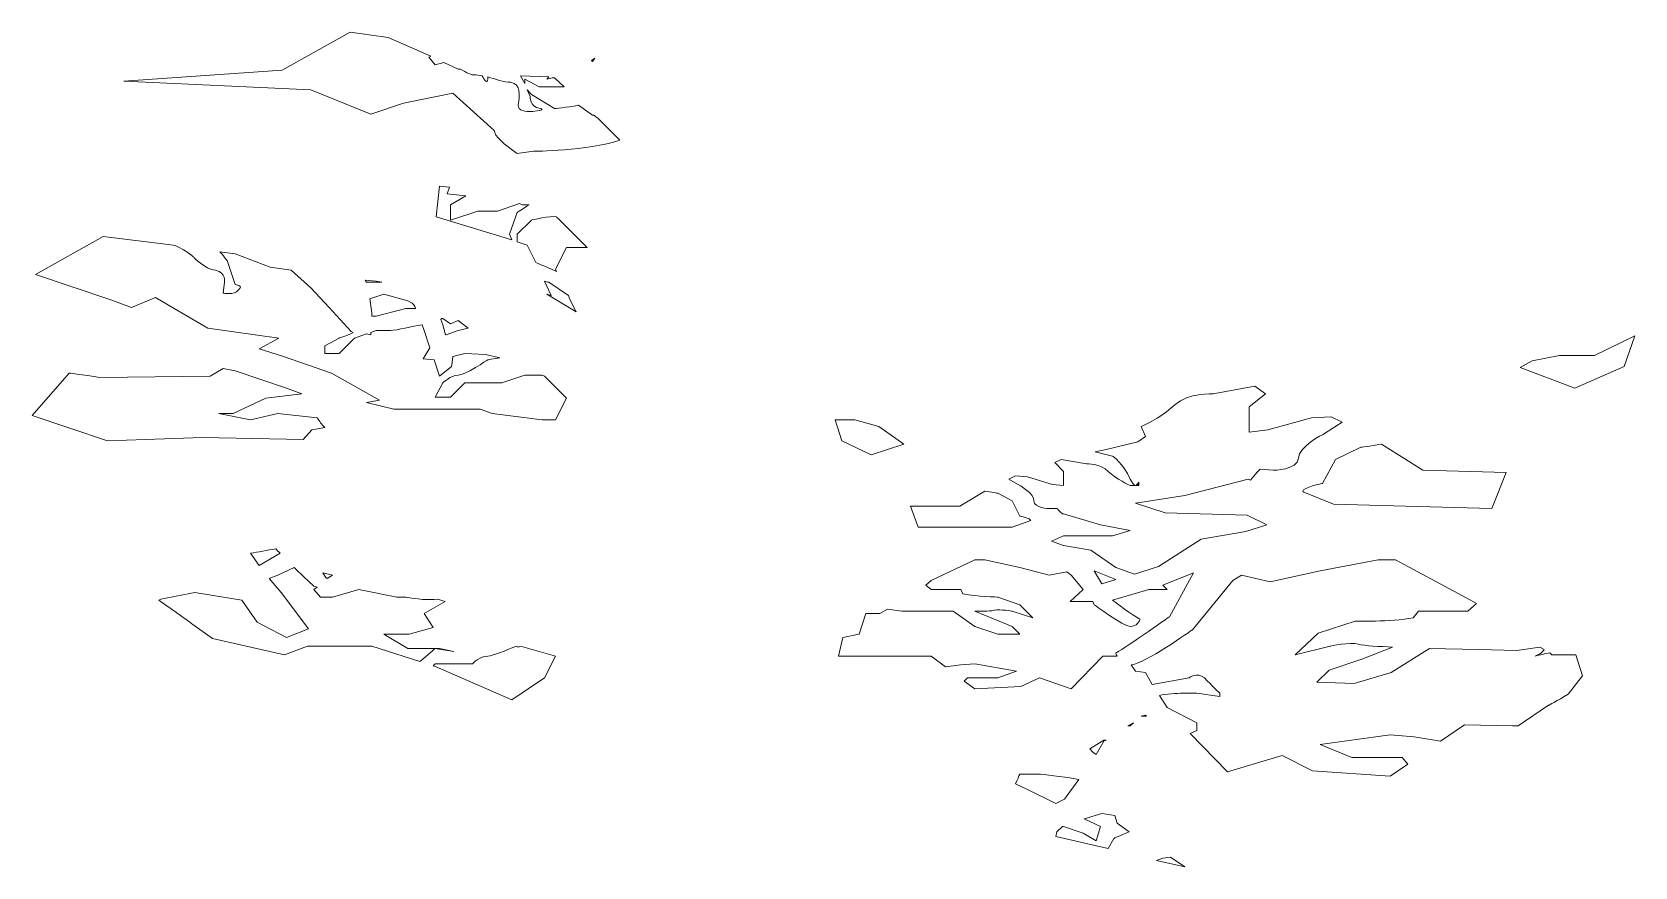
# Model space of a CAD drawing. Extents: x -2 to 9008, y -1000 to 0.
# Drawn here: x 2769.72 to 2784.39, y -694.37 to -686.73 of the extents above; entities that cross this region are included whole.
import ezdxf

# ---------------------------------------------------------------- set-up
doc = ezdxf.new("R2010")
doc.units = 0
doc.header["$MEASUREMENT"] = 0
doc.layers.add('Layer 1', color=7, linetype='Continuous')

# ---------------------------------------------------------------- blocks, each defined once
blk = doc.blocks.new('block 6')
at = {"layer": 'Layer 1', "lineweight": 0}
for points in [[(2774.84, -686.99), (2774.87, -686.97), (2774.85, -687), (2774.84, -686.99)], [(2774.48, -687.15), (2774.5, -687.15), (2774.59, -687.23), (2774.36, -687.23), (2774.23, -687.16), (2774.23, -687.2), (2774.19, -687.13), (2774.45, -687.14), (2774.43, -687.16), (2774.48, -687.15)], [(2772.78, -689.02), (2772.77, -689), (2772.87, -689.01), (2772.92, -689.02), (2772.78, -689.02)], [(2783.34, -689.8), (2783.45, -689.74), (2783.7, -689.69), (2784.02, -689.69), (2784.39, -689.51), (2784.29, -689.79), (2783.84, -689.99), (2783.34, -689.8)], [(2777.4, -690.6), (2777.13, -690.47), (2777.07, -690.28), (2777.25, -690.28), (2777.47, -690.34), (2777.7, -690.5), (2777.4, -690.6)], [(2772.38, -691.68), (2772.47, -691.7), (2772.42, -691.73), (2772.41, -691.72), (2772.38, -691.68)], [(2779.64, -691.74), (2779.51, -691.78), (2779.44, -691.66), (2779.64, -691.74)], [(2779.92, -692.99), (2779.87, -692.99), (2779.91, -692.98), (2779.92, -692.99)], [(2779.4, -693.29), (2779.53, -693.21), (2779.55, -693.21), (2779.53, -693.22), (2779.46, -693.34), (2779.43, -693.32), (2779.4, -693.29)], [(2780.27, -694.37), (2780.01, -694.31), (2780.07, -694.29), (2780.14, -694.28), (2780.27, -694.37)]]:
    blk.add_lwpolyline(points, dxfattribs=at)
for points, knots in [([(2774.31, -687.82), (2774.31, -687.82), (2774.16, -687.84), (2774.16, -687.84), (2774.04, -687.76), (2773.95, -687.68), (2773.95, -687.63), (2773.95, -687.63), (2773.57, -687.29), (2773.57, -687.29), (2773.57, -687.29), (2773.12, -687.38), (2773.12, -687.38), (2773.12, -687.38), (2772.82, -687.48), (2772.82, -687.48), (2772.82, -687.48), (2772.27, -687.26), (2772.27, -687.26), (2772.27, -687.26), (2770.56, -687.18), (2770.56, -687.18), (2770.56, -687.18), (2772.01, -687.08), (2772.01, -687.08), (2772.01, -687.08), (2772.63, -686.73), (2772.63, -686.73), (2772.63, -686.73), (2772.98, -686.78), (2772.98, -686.78), (2772.98, -686.78), (2773.37, -686.95), (2773.37, -686.95), (2773.37, -686.95), (2773.35, -686.96), (2773.35, -686.96), (2773.35, -686.96), (2773.41, -687.03), (2773.41, -687.03), (2773.41, -687.03), (2773.49, -687.01), (2773.49, -687.01), (2773.49, -687.01), (2773.62, -687.07), (2773.62, -687.07), (2773.62, -687.07), (2773.64, -687.07), (2773.64, -687.07), (2773.7, -687.1), (2773.74, -687.13), (2773.77, -687.12), (2773.78, -687.12), (2773.82, -687.13), (2773.84, -687.13), (2773.86, -687.17), (2773.89, -687.21), (2773.89, -687.16), (2773.89, -687.16), (2773.89, -687.15), (2773.89, -687.14), (2773.96, -687.16), (2774.04, -687.19), (2774.1, -687.19), (2774.2, -687.21), (2774.18, -687.3), (2774.17, -687.4), (2774.16, -687.5), (2774.46, -687.44), (2774.37, -687.43), (2774.27, -687.41), (2774.28, -687.32), (2774.28, -687.32), (2774.28, -687.32), (2774.25, -687.26), (2774.25, -687.26), (2774.25, -687.26), (2774.29, -687.3), (2774.29, -687.3), (2774.29, -687.3), (2774.5, -687.43), (2774.5, -687.43), (2774.5, -687.43), (2774.61, -687.42), (2774.72, -687.4), (2774.72, -687.4), (2774.85, -687.49), (2774.85, -687.49), (2774.85, -687.49), (2774.86, -687.49), (2774.86, -687.49), (2774.86, -687.49), (2774.9, -687.52), (2774.9, -687.52), (2774.9, -687.52), (2775.1, -687.72), (2775.1, -687.72), (2774.8, -687.82), (2774.31, -687.82), (2774.31, -687.82)], [0, 0, 0, 0, 1, 1, 1, 2, 2, 2, 3, 3, 3, 4, 4, 4, 5, 5, 5, 6, 6, 6, 7, 7, 7, 8, 8, 8, 9, 9, 9, 10, 10, 10, 11, 11, 11, 12, 12, 12, 13, 13, 13, 14, 14, 14, 15, 15, 15, 16, 16, 16, 17, 17, 17, 18, 18, 18, 19, 19, 19, 20, 20, 20, 21, 21, 21, 22, 22, 22, 23, 23, 23, 24, 24, 24, 25, 25, 25, 26, 26, 26, 27, 27, 27, 28, 28, 28, 29, 29, 29, 30, 30, 30, 31, 31, 31, 32, 32, 32, 33, 33, 33, 33]), ([(2774.11, -688.63), (2774.11, -688.63), (2773.42, -688.42), (2773.42, -688.42), (2773.42, -688.42), (2773.45, -688.14), (2773.45, -688.14), (2773.45, -688.14), (2773.54, -688.15), (2773.54, -688.15), (2773.54, -688.15), (2773.52, -688.21), (2773.52, -688.21), (2773.52, -688.21), (2773.69, -688.23), (2773.69, -688.23), (2773.69, -688.23), (2773.55, -688.31), (2773.55, -688.31), (2773.55, -688.31), (2773.55, -688.45), (2773.55, -688.45), (2773.55, -688.45), (2773.8, -688.37), (2773.8, -688.37), (2773.8, -688.37), (2773.98, -688.37), (2773.98, -688.37), (2773.98, -688.37), (2774.18, -688.3), (2774.18, -688.3), (2774.18, -688.3), (2774.21, -688.31), (2774.21, -688.31), (2774.21, -688.31), (2774.27, -688.31), (2774.27, -688.31), (2774.21, -688.35), (2774.16, -688.38), (2774.16, -688.38), (2774.16, -688.38), (2774.09, -688.58), (2774.09, -688.58), (2774.09, -688.58), (2774.11, -688.63), (2774.11, -688.63)], [0, 0, 0, 0, 1, 1, 1, 2, 2, 2, 3, 3, 3, 4, 4, 4, 5, 5, 5, 6, 6, 6, 7, 7, 7, 8, 8, 8, 9, 9, 9, 10, 10, 10, 11, 11, 11, 12, 12, 12, 13, 13, 13, 14, 14, 14, 15, 15, 15, 15]), ([(2774.61, -688.7), (2774.61, -688.7), (2774.51, -688.9), (2774.51, -688.9), (2774.51, -688.9), (2774.52, -688.92), (2774.52, -688.92), (2774.47, -688.9), (2774.41, -688.87), (2774.33, -688.84), (2774.33, -688.84), (2774.25, -688.68), (2774.25, -688.68), (2774.25, -688.68), (2774.16, -688.65), (2774.16, -688.65), (2774.16, -688.62), (2774.16, -688.58), (2774.16, -688.58), (2774.16, -688.58), (2774.29, -688.45), (2774.29, -688.45), (2774.29, -688.45), (2774.47, -688.41), (2774.52, -688.42), (2774.52, -688.42), (2774.52, -688.43), (2774.53, -688.43), (2774.53, -688.43), (2774.8, -688.7), (2774.8, -688.7), (2774.8, -688.7), (2774.61, -688.7), (2774.61, -688.7)], [0, 0, 0, 0, 1, 1, 1, 2, 2, 2, 3, 3, 3, 4, 4, 4, 5, 5, 5, 6, 6, 6, 7, 7, 7, 8, 8, 8, 9, 9, 9, 10, 10, 10, 11, 11, 11, 11]), ([(2770.37, -688.6), (2770.37, -688.6), (2770.94, -688.67), (2770.94, -688.67), (2770.94, -688.67), (2771.01, -688.68), (2771.01, -688.68), (2771.09, -688.7), (2771.2, -688.79), (2771.2, -688.79), (2771.2, -688.79), (2771.3, -688.9), (2771.4, -688.91), (2771.5, -688.93), (2771.48, -689.02), (2771.48, -689.02), (2771.48, -689.02), (2771.47, -689.12), (2771.47, -689.12), (2771.47, -689.12), (2771.57, -689.14), (2771.61, -689.09), (2771.66, -689.05), (2771.58, -689.04), (2771.58, -689.04), (2771.58, -689.04), (2771.51, -688.83), (2771.51, -688.83), (2771.51, -688.83), (2771.46, -688.76), (2771.44, -688.74), (2771.44, -688.74), (2771.58, -688.76), (2771.58, -688.76), (2771.58, -688.76), (2771.9, -688.88), (2771.9, -688.88), (2771.9, -688.88), (2772.09, -688.91), (2772.09, -688.91), (2772.09, -688.91), (2772.27, -689.07), (2772.27, -689.07), (2772.27, -689.07), (2772.44, -689.25), (2772.44, -689.25), (2772.44, -689.25), (2772.64, -689.47), (2772.64, -689.47), (2772.64, -689.47), (2772.66, -689.48), (2772.66, -689.48), (2772.6, -689.51), (2772.53, -689.53), (2772.53, -689.53), (2772.53, -689.53), (2772.4, -689.6), (2772.4, -689.6), (2772.4, -689.6), (2772.4, -689.67), (2772.4, -689.67), (2772.4, -689.67), (2772.53, -689.67), (2772.53, -689.67), (2772.53, -689.67), (2772.67, -689.53), (2772.67, -689.53), (2772.67, -689.53), (2772.78, -689.49), (2772.78, -689.49), (2772.78, -689.49), (2772.82, -689.5), (2772.82, -689.5), (2772.82, -689.5), (2772.82, -689.48), (2772.82, -689.48), (2772.82, -689.48), (2772.87, -689.46), (2772.87, -689.46), (2772.87, -689.46), (2772.92, -689.46), (2773, -689.46), (2773.06, -689.46), (2773.2, -689.42), (2773.29, -689.41), (2773.29, -689.41), (2773.31, -689.46), (2773.31, -689.46), (2773.31, -689.46), (2773.36, -689.62), (2773.36, -689.62), (2773.36, -689.62), (2773.3, -689.72), (2773.3, -689.72), (2773.3, -689.72), (2773.4, -689.73), (2773.4, -689.73), (2773.4, -689.73), (2773.45, -689.88), (2773.45, -689.88), (2773.45, -689.88), (2773.56, -689.79), (2773.56, -689.79), (2773.56, -689.79), (2773.56, -689.79), (2773.57, -689.7), (2773.57, -689.7), (2773.68, -689.67), (2773.68, -689.67), (2773.68, -689.67), (2773.87, -689.68), (2773.87, -689.68), (2773.87, -689.68), (2774, -689.71), (2774, -689.71), (2773.94, -689.72), (2773.89, -689.73), (2773.89, -689.73), (2773.89, -689.73), (2773.68, -689.87), (2773.62, -689.87), (2773.55, -689.87), (2773.48, -689.94), (2773.48, -689.94), (2773.48, -689.94), (2773.41, -690.07), (2773.41, -690.07), (2773.41, -690.07), (2773.55, -690.07), (2773.55, -690.07), (2773.55, -690.07), (2773.68, -689.94), (2773.68, -689.94), (2773.68, -689.94), (2774.02, -689.94), (2774.02, -689.94), (2774.02, -689.94), (2774.23, -689.87), (2774.23, -689.87), (2774.23, -689.87), (2774.3, -689.87), (2774.39, -689.87), (2774.39, -689.87), (2774.41, -689.88), (2774.41, -689.88), (2774.41, -689.88), (2774.61, -690.08), (2774.61, -690.08), (2774.61, -690.08), (2774.51, -690.28), (2774.51, -690.28), (2774.51, -690.28), (2774.39, -690.28), (2774.39, -690.28), (2774.39, -690.28), (2773.93, -690.22), (2773.93, -690.22), (2773.93, -690.22), (2773.82, -690.18), (2773.82, -690.18), (2773.82, -690.18), (2773.03, -690.18), (2773.03, -690.18), (2773.03, -690.18), (2772.78, -690.12), (2772.78, -690.12), (2772.78, -690.12), (2772.9, -690.1), (2772.9, -690.1), (2772.9, -690.1), (2772.46, -689.85), (2772.46, -689.85), (2772.46, -689.85), (2772.02, -689.7), (2772.02, -689.7), (2772.02, -689.7), (2771.8, -689.63), (2771.8, -689.63), (2771.8, -689.63), (2771.98, -689.53), (2771.98, -689.53), (2771.98, -689.53), (2771.33, -689.44), (2771.33, -689.44), (2771.33, -689.44), (2771.02, -689.26), (2771.02, -689.26), (2771.02, -689.26), (2770.85, -689.16), (2770.85, -689.16), (2770.85, -689.16), (2770.63, -689.25), (2770.63, -689.25), (2770.63, -689.25), (2770.44, -689.18), (2770.44, -689.18), (2770.44, -689.18), (2769.75, -688.95), (2769.75, -688.95), (2769.75, -688.95), (2770.37, -688.6), (2770.37, -688.6)], [0, 0, 0, 0, 1, 1, 1, 2, 2, 2, 3, 3, 3, 4, 4, 4, 5, 5, 5, 6, 6, 6, 7, 7, 7, 8, 8, 8, 9, 9, 9, 10, 10, 10, 11, 11, 11, 12, 12, 12, 13, 13, 13, 14, 14, 14, 15, 15, 15, 16, 16, 16, 17, 17, 17, 18, 18, 18, 19, 19, 19, 20, 20, 20, 21, 21, 21, 22, 22, 22, 23, 23, 23, 24, 24, 24, 25, 25, 25, 26, 26, 26, 27, 27, 27, 28, 28, 28, 29, 29, 29, 30, 30, 30, 31, 31, 31, 32, 32, 32, 33, 33, 33, 34, 34, 34, 35, 35, 35, 36, 36, 36, 37, 37, 37, 38, 38, 38, 39, 39, 39, 40, 40, 40, 41, 41, 41, 42, 42, 42, 43, 43, 43, 44, 44, 44, 45, 45, 45, 46, 46, 46, 47, 47, 47, 48, 48, 48, 49, 49, 49, 50, 50, 50, 51, 51, 51, 52, 52, 52, 53, 53, 53, 54, 54, 54, 55, 55, 55, 56, 56, 56, 57, 57, 57, 58, 58, 58, 59, 59, 59, 60, 60, 60, 61, 61, 61, 62, 62, 62, 63, 63, 63, 64, 64, 64, 65, 65, 65, 66, 66, 66, 67, 67, 67, 67]), ([(2774.41, -689.01), (2774.44, -689.02), (2774.45, -689.02), (2774.45, -689.02), (2774.45, -689.02), (2774.63, -689.14), (2774.63, -689.14), (2774.63, -689.14), (2774.64, -689.17), (2774.64, -689.17), (2774.64, -689.17), (2774.7, -689.29), (2774.7, -689.29), (2774.7, -689.29), (2774.43, -689.13), (2774.43, -689.13), (2774.43, -689.13), (2774.47, -689.14), (2774.47, -689.14), (2774.47, -689.14), (2774.41, -689.01), (2774.41, -689.01)], [0, 0, 0, 0, 1, 1, 1, 2, 2, 2, 3, 3, 3, 4, 4, 4, 5, 5, 5, 6, 6, 6, 7, 7, 7, 7]), ([(2772.81, -689.17), (2772.81, -689.17), (2772.94, -689.13), (2772.94, -689.13), (2772.94, -689.13), (2773.16, -689.19), (2773.16, -689.19), (2773.16, -689.19), (2773.2, -689.21), (2773.2, -689.21), (2773.22, -689.23), (2773.23, -689.26), (2773.23, -689.26), (2773.23, -689.26), (2773.14, -689.26), (2773.14, -689.26), (2773.14, -689.26), (2772.87, -689.33), (2772.87, -689.33), (2772.87, -689.33), (2772.85, -689.33), (2772.83, -689.33), (2772.83, -689.33), (2772.83, -689.3), (2772.83, -689.3), (2772.83, -689.3), (2772.81, -689.17), (2772.81, -689.17)], [0, 0, 0, 0, 1, 1, 1, 2, 2, 2, 3, 3, 3, 4, 4, 4, 5, 5, 5, 6, 6, 6, 7, 7, 7, 8, 8, 8, 9, 9, 9, 9]), ([(2773.71, -689.44), (2773.71, -689.44), (2773.62, -689.46), (2773.62, -689.46), (2773.62, -689.46), (2773.51, -689.5), (2773.51, -689.5), (2773.51, -689.5), (2773.5, -689.49), (2773.5, -689.49), (2773.5, -689.49), (2773.49, -689.43), (2773.46, -689.36), (2773.47, -689.35), (2773.47, -689.35), (2773.48, -689.35), (2773.48, -689.35), (2773.55, -689.4), (2773.55, -689.4), (2773.55, -689.4), (2773.62, -689.37), (2773.62, -689.37), (2773.62, -689.37), (2773.71, -689.44), (2773.71, -689.44)], [0, 0, 0, 0, 1, 1, 1, 2, 2, 2, 3, 3, 3, 4, 4, 4, 5, 5, 5, 6, 6, 6, 7, 7, 7, 8, 8, 8, 8]), ([(2770.06, -689.85), (2770.06, -689.85), (2770.06, -689.85), (2770.34, -689.89), (2770.34, -689.89), (2771.35, -689.88), (2771.35, -689.88), (2771.35, -689.88), (2771.47, -689.81), (2771.47, -689.81), (2771.47, -689.81), (2771.58, -689.83), (2771.58, -689.83), (2771.58, -689.83), (2772.05, -689.99), (2772.05, -689.99), (2772.05, -689.99), (2772.19, -690.04), (2772.19, -690.04), (2772.19, -690.04), (2771.86, -690.08), (2771.86, -690.08), (2771.86, -690.08), (2771.56, -690.22), (2771.56, -690.22), (2771.56, -690.22), (2771.43, -690.22), (2771.43, -690.22), (2771.43, -690.22), (2771.72, -690.28), (2771.72, -690.28), (2771.72, -690.28), (2771.97, -690.22), (2771.97, -690.22), (2771.97, -690.22), (2772.33, -690.26), (2772.33, -690.26), (2772.35, -690.29), (2772.37, -690.32), (2772.4, -690.35), (2772.4, -690.35), (2772.28, -690.37), (2772.28, -690.37), (2772.28, -690.37), (2772.2, -690.46), (2772.2, -690.46), (2772.2, -690.46), (2771.28, -690.44), (2771.28, -690.44), (2771.28, -690.44), (2770.41, -690.47), (2770.41, -690.47), (2770.41, -690.47), (2769.72, -690.24), (2769.72, -690.24), (2769.72, -690.24), (2770.06, -689.85), (2770.06, -689.85)], [0, 0, 0, 0, 1, 1, 1, 2, 2, 2, 3, 3, 3, 4, 4, 4, 5, 5, 5, 6, 6, 6, 7, 7, 7, 8, 8, 8, 9, 9, 9, 10, 10, 10, 11, 11, 11, 12, 12, 12, 13, 13, 13, 14, 14, 14, 15, 15, 15, 16, 16, 16, 17, 17, 17, 18, 18, 18, 19, 19, 19, 19]), ([(2779.08, -690.67), (2779.08, -690.67), (2779.14, -690.64), (2779.14, -690.64), (2779.14, -690.64), (2779.37, -690.68), (2779.37, -690.68), (2779.37, -690.68), (2779.5, -690.68), (2779.57, -690.75), (2779.64, -690.82), (2779.77, -690.88), (2779.77, -690.88), (2779.77, -690.88), (2779.82, -690.88), (2779.82, -690.88), (2779.81, -690.88), (2779.79, -690.86), (2779.77, -690.82), (2779.71, -690.68), (2779.61, -690.61), (2779.61, -690.61), (2779.61, -690.61), (2779.45, -690.57), (2779.45, -690.57), (2779.45, -690.57), (2779.55, -690.55), (2779.55, -690.55), (2779.55, -690.55), (2779.84, -690.48), (2779.84, -690.48), (2779.84, -690.48), (2779.91, -690.43), (2779.91, -690.43), (2779.91, -690.43), (2779.87, -690.34), (2779.87, -690.34), (2779.94, -690.31), (2780.09, -690.23), (2780.18, -690.14), (2780.3, -690.03), (2780.53, -690.04), (2780.53, -690.04), (2780.53, -690.04), (2780.91, -689.97), (2780.91, -689.97), (2780.91, -689.97), (2781.01, -690.04), (2781.01, -690.04), (2781.01, -690.04), (2780.86, -690.16), (2780.86, -690.16), (2780.86, -690.16), (2780.86, -690.39), (2780.86, -690.39), (2780.86, -690.39), (2781.03, -690.37), (2781.03, -690.37), (2781.03, -690.37), (2781.43, -690.26), (2781.43, -690.26), (2781.43, -690.26), (2781.61, -690.25), (2781.61, -690.25), (2781.61, -690.25), (2781.71, -690.3), (2781.71, -690.3), (2781.71, -690.3), (2781.54, -690.41), (2781.54, -690.41), (2781.54, -690.41), (2781.31, -690.52), (2781.31, -690.63), (2781.3, -690.74), (2781.08, -690.74), (2781.08, -690.74), (2781.08, -690.74), (2780.96, -690.73), (2780.96, -690.73), (2780.96, -690.73), (2780.91, -690.78), (2780.87, -690.83), (2780.87, -690.83), (2780.85, -690.82), (2780.85, -690.82), (2780.85, -690.82), (2780.27, -690.97), (2780.27, -690.97), (2780.27, -690.97), (2779.82, -691.04), (2779.82, -691.04), (2779.82, -691.04), (2780.09, -691.13), (2780.09, -691.13), (2780.09, -691.13), (2780.84, -691.15), (2780.84, -691.15), (2780.84, -691.15), (2781.02, -691.24), (2781.02, -691.24), (2781.02, -691.24), (2780.83, -691.3), (2780.83, -691.3), (2780.83, -691.3), (2780.42, -691.37), (2780.42, -691.37), (2780.42, -691.37), (2780.03, -691.62), (2780.03, -691.62), (2780.03, -691.62), (2779.81, -691.69), (2779.81, -691.69), (2779.81, -691.69), (2779.64, -691.63), (2779.64, -691.63), (2779.64, -691.63), (2779.41, -691.47), (2779.41, -691.47), (2779.41, -691.47), (2779.16, -691.43), (2779.16, -691.43), (2779.16, -691.43), (2779.05, -691.39), (2779.05, -691.39), (2779.05, -691.39), (2779.16, -691.34), (2779.16, -691.34), (2779.16, -691.34), (2779.61, -691.34), (2779.61, -691.34), (2779.61, -691.34), (2779.77, -691.29), (2779.77, -691.29), (2779.77, -691.29), (2779.5, -691.24), (2779.5, -691.24), (2779.5, -691.24), (2779.16, -691.14), (2779.16, -691.14), (2779.16, -691.14), (2779.15, -691.14), (2779.15, -691.14), (2779.12, -691.11), (2779.1, -691.09), (2779.1, -691.09), (2779.1, -691.09), (2779.03, -691.09), (2779.03, -691.09), (2779.03, -691.09), (2778.89, -691.09), (2778.89, -691.02), (2778.89, -690.95), (2778.76, -690.88), (2778.76, -690.88), (2778.76, -690.88), (2778.66, -690.82), (2778.66, -690.82), (2778.66, -690.82), (2778.72, -690.79), (2778.72, -690.79), (2778.72, -690.79), (2778.83, -690.8), (2778.83, -690.8), (2778.83, -690.8), (2779.06, -690.87), (2779.06, -690.87), (2779.06, -690.87), (2779.16, -690.88), (2779.16, -690.88), (2779.16, -690.88), (2779.16, -690.75), (2779.16, -690.75), (2779.16, -690.75), (2779.08, -690.67), (2779.08, -690.67)], [0, 0, 0, 0, 1, 1, 1, 2, 2, 2, 3, 3, 3, 4, 4, 4, 5, 5, 5, 6, 6, 6, 7, 7, 7, 8, 8, 8, 9, 9, 9, 10, 10, 10, 11, 11, 11, 12, 12, 12, 13, 13, 13, 14, 14, 14, 15, 15, 15, 16, 16, 16, 17, 17, 17, 18, 18, 18, 19, 19, 19, 20, 20, 20, 21, 21, 21, 22, 22, 22, 23, 23, 23, 24, 24, 24, 25, 25, 25, 26, 26, 26, 27, 27, 27, 28, 28, 28, 29, 29, 29, 30, 30, 30, 31, 31, 31, 32, 32, 32, 33, 33, 33, 34, 34, 34, 35, 35, 35, 36, 36, 36, 37, 37, 37, 38, 38, 38, 39, 39, 39, 40, 40, 40, 41, 41, 41, 42, 42, 42, 43, 43, 43, 44, 44, 44, 45, 45, 45, 46, 46, 46, 47, 47, 47, 48, 48, 48, 49, 49, 49, 50, 50, 50, 51, 51, 51, 52, 52, 52, 53, 53, 53, 54, 54, 54, 55, 55, 55, 56, 56, 56, 57, 57, 57, 58, 58, 58, 58]), ([(2783.08, -691.09), (2783.08, -691.09), (2782.29, -691.07), (2782.29, -691.07), (2782.29, -691.07), (2781.63, -691.05), (2781.63, -691.05), (2781.63, -691.05), (2781.36, -690.94), (2781.36, -690.94), (2781.35, -690.94), (2781.35, -690.93), (2781.35, -690.93), (2781.35, -690.9), (2781.53, -690.86), (2781.53, -690.86), (2781.53, -690.86), (2781.65, -690.64), (2781.65, -690.64), (2781.65, -690.64), (2781.88, -690.53), (2781.88, -690.53), (2781.88, -690.53), (2781.96, -690.52), (2782.07, -690.5), (2782.07, -690.5), (2782.45, -690.74), (2782.45, -690.74), (2782.45, -690.74), (2783.21, -690.76), (2783.21, -690.76), (2783.21, -690.76), (2783.08, -691.09), (2783.08, -691.09)], [0, 0, 0, 0, 1, 1, 1, 2, 2, 2, 3, 3, 3, 4, 4, 4, 5, 5, 5, 6, 6, 6, 7, 7, 7, 8, 8, 8, 9, 9, 9, 10, 10, 10, 11, 11, 11, 11]), ([(2778.69, -691.02), (2778.69, -691.02), (2778.76, -691.16), (2778.76, -691.16), (2778.76, -691.16), (2778.86, -691.18), (2778.86, -691.2), (2778.86, -691.2), (2778.69, -691.26), (2778.69, -691.26), (2778.69, -691.26), (2777.83, -691.26), (2777.83, -691.26), (2777.83, -691.26), (2777.76, -691.07), (2777.76, -691.07), (2777.76, -691.07), (2778.21, -691.07), (2778.21, -691.07), (2778.21, -691.07), (2778.44, -690.93), (2778.44, -690.93), (2778.5, -690.94), (2778.56, -690.95), (2778.56, -690.95), (2778.56, -690.95), (2778.69, -691.02), (2778.69, -691.02)], [0, 0, 0, 0, 1, 1, 1, 2, 2, 2, 3, 3, 3, 4, 4, 4, 5, 5, 5, 6, 6, 6, 7, 7, 7, 8, 8, 8, 9, 9, 9, 9]), ([(2771.72, -691.5), (2771.79, -691.49), (2771.87, -691.47), (2771.95, -691.46), (2771.96, -691.47), (2771.98, -691.49), (2771.99, -691.5), (2771.99, -691.5), (2771.8, -691.61), (2771.8, -691.61), (2771.8, -691.61), (2771.72, -691.5), (2771.72, -691.5)], [0, 0, 0, 0, 1, 1, 1, 2, 2, 2, 3, 3, 3, 4, 4, 4, 4]), ([(2771.78, -692.13), (2771.78, -692.13), (2772.05, -692.27), (2772.05, -692.27), (2772.05, -692.27), (2772.25, -692.19), (2772.25, -692.19), (2772.25, -692.19), (2772, -691.86), (2772, -691.86), (2772, -691.86), (2771.89, -691.73), (2771.89, -691.73), (2771.89, -691.73), (2771.97, -691.7), (2771.97, -691.7), (2771.97, -691.7), (2772.12, -691.63), (2772.12, -691.63), (2772.21, -691.72), (2772.3, -691.8), (2772.3, -691.8), (2772.3, -691.8), (2772.33, -691.81), (2772.33, -691.81), (2772.33, -691.81), (2772.3, -691.83), (2772.3, -691.83), (2772.3, -691.83), (2772.36, -691.9), (2772.36, -691.9), (2772.36, -691.9), (2772.47, -691.9), (2772.47, -691.9), (2772.47, -691.9), (2772.71, -691.83), (2772.71, -691.83), (2772.71, -691.83), (2773.06, -691.9), (2773.06, -691.9), (2773.06, -691.9), (2773.14, -691.9), (2773.14, -691.9), (2773.24, -691.92), (2773.35, -691.93), (2773.43, -691.92), (2773.43, -691.92), (2773.5, -691.94), (2773.5, -691.94), (2773.5, -691.94), (2773.31, -692.05), (2773.31, -692.05), (2773.31, -692.05), (2773.39, -692.18), (2773.39, -692.18), (2773.39, -692.18), (2773.17, -692.24), (2773.17, -692.24), (2773.17, -692.24), (2772.94, -692.24), (2772.94, -692.24), (2772.94, -692.24), (2773.16, -692.37), (2773.16, -692.37), (2773.16, -692.37), (2773.45, -692.37), (2773.45, -692.37), (2773.45, -692.37), (2773.58, -692.4), (2773.58, -692.4), (2773.58, -692.4), (2773.41, -692.37), (2773.41, -692.37), (2773.41, -692.37), (2773.34, -692.43), (2773.27, -692.49), (2773.27, -692.49), (2772.83, -692.35), (2772.83, -692.35), (2772.83, -692.35), (2772.24, -692.35), (2772.24, -692.35), (2772.24, -692.35), (2772.03, -692.43), (2772.03, -692.43), (2772.03, -692.43), (2771.37, -692.28), (2771.37, -692.28), (2771.37, -692.28), (2771.19, -692.15), (2771.19, -692.15), (2771.19, -692.15), (2771.03, -692.03), (2770.88, -691.93), (2770.88, -691.93), (2770.9, -691.92), (2770.9, -691.92), (2770.9, -691.92), (2771.21, -691.86), (2771.21, -691.86), (2771.21, -691.86), (2771.64, -691.93), (2771.64, -691.93), (2771.64, -691.93), (2771.78, -692.13), (2771.78, -692.13)], [0, 0, 0, 0, 1, 1, 1, 2, 2, 2, 3, 3, 3, 4, 4, 4, 5, 5, 5, 6, 6, 6, 7, 7, 7, 8, 8, 8, 9, 9, 9, 10, 10, 10, 11, 11, 11, 12, 12, 12, 13, 13, 13, 14, 14, 14, 15, 15, 15, 16, 16, 16, 17, 17, 17, 18, 18, 18, 19, 19, 19, 20, 20, 20, 21, 21, 21, 22, 22, 22, 23, 23, 23, 24, 24, 24, 25, 25, 25, 26, 26, 26, 27, 27, 27, 28, 28, 28, 29, 29, 29, 30, 30, 30, 31, 31, 31, 32, 32, 32, 33, 33, 33, 34, 34, 34, 35, 35, 35, 35]), ([(2778.15, -692.03), (2778.15, -692.03), (2778.35, -692.17), (2778.35, -692.17), (2778.35, -692.17), (2778.56, -692.24), (2778.56, -692.24), (2778.56, -692.24), (2778.76, -692.24), (2778.76, -692.24), (2778.76, -692.24), (2778.69, -692.17), (2778.69, -692.17), (2778.69, -692.17), (2778.52, -692.1), (2778.52, -692.1), (2778.52, -692.1), (2778.35, -692.03), (2778.35, -692.03), (2778.42, -692.03), (2778.51, -692.03), (2778.53, -692.02), (2778.58, -692.01), (2778.69, -692.03), (2778.69, -692.03), (2778.69, -692.03), (2778.88, -692.09), (2778.88, -692.09), (2778.88, -692.09), (2778.76, -691.97), (2778.76, -691.97), (2778.76, -691.97), (2778.56, -691.9), (2778.56, -691.9), (2778.56, -691.9), (2778.37, -691.9), (2778.24, -691.87), (2778.24, -691.87), (2778.22, -691.83), (2778.22, -691.83), (2778.22, -691.83), (2777.95, -691.83), (2777.95, -691.83), (2777.95, -691.83), (2777.9, -691.79), (2777.9, -691.79), (2777.9, -691.79), (2777.95, -691.75), (2777.95, -691.75), (2777.95, -691.75), (2778.35, -691.56), (2778.35, -691.56), (2778.35, -691.56), (2778.44, -691.56), (2778.44, -691.56), (2778.44, -691.56), (2778.76, -691.63), (2778.76, -691.63), (2778.76, -691.63), (2779.03, -691.7), (2779.03, -691.7), (2779.03, -691.7), (2779.19, -691.67), (2779.19, -691.67), (2779.19, -691.67), (2779.23, -691.7), (2779.23, -691.7), (2779.23, -691.7), (2779.34, -691.83), (2779.34, -691.83), (2779.34, -691.83), (2779.22, -691.94), (2779.22, -691.94), (2779.22, -691.94), (2779.43, -691.94), (2779.43, -691.94), (2779.43, -691.94), (2779.44, -691.97), (2779.44, -691.97), (2779.44, -691.97), (2779.71, -692.17), (2779.77, -692.17), (2779.83, -692.17), (2779.86, -692.12), (2779.86, -692.1), (2779.84, -692.1), (2779.69, -691.99), (2779.61, -691.93), (2779.61, -691.93), (2779.91, -691.84), (2779.91, -691.84), (2779.91, -691.84), (2779.94, -691.83), (2779.94, -691.83), (2779.94, -691.83), (2780.11, -691.83), (2780.11, -691.83), (2780.11, -691.83), (2780.07, -691.79), (2780.07, -691.79), (2780.07, -691.79), (2780.35, -691.68), (2780.35, -691.68), (2780.35, -691.68), (2780.13, -692.08), (2780.13, -692.08), (2780.13, -692.08), (2779.66, -692.41), (2779.64, -692.41), (2779.64, -692.42), (2779.64, -692.43), (2779.65, -692.44), (2779.65, -692.44), (2779.52, -692.44), (2779.52, -692.44), (2779.52, -692.44), (2779.23, -692.74), (2779.23, -692.74), (2779.23, -692.74), (2778.94, -692.64), (2778.94, -692.64), (2778.94, -692.64), (2778.77, -692.72), (2778.77, -692.72), (2778.77, -692.72), (2778.35, -692.74), (2778.35, -692.74), (2778.35, -692.74), (2778.25, -692.67), (2778.25, -692.67), (2778.25, -692.67), (2778.28, -692.64), (2778.28, -692.64), (2778.28, -692.64), (2778.56, -692.64), (2778.56, -692.64), (2778.56, -692.64), (2778.73, -692.58), (2778.73, -692.58), (2778.73, -692.58), (2778.35, -692.51), (2778.35, -692.51), (2778.35, -692.51), (2778.22, -692.52), (2778.22, -692.52), (2778.22, -692.52), (2778.08, -692.54), (2778.08, -692.54), (2778.08, -692.54), (2777.95, -692.44), (2777.95, -692.44), (2777.95, -692.44), (2777.1, -692.44), (2777.1, -692.44), (2777.1, -692.44), (2777.14, -692.27), (2777.14, -692.27), (2777.14, -692.27), (2777.29, -692.24), (2777.29, -692.24), (2777.29, -692.24), (2777.35, -692.05), (2777.35, -692.05), (2777.35, -692.05), (2777.48, -692.05), (2777.48, -692.05), (2777.48, -692.05), (2777.55, -692.01), (2777.55, -692.01), (2777.55, -692.01), (2777.68, -692.03), (2777.68, -692.03), (2777.68, -692.03), (2778.15, -692.03), (2778.15, -692.03)], [0, 0, 0, 0, 1, 1, 1, 2, 2, 2, 3, 3, 3, 4, 4, 4, 5, 5, 5, 6, 6, 6, 7, 7, 7, 8, 8, 8, 9, 9, 9, 10, 10, 10, 11, 11, 11, 12, 12, 12, 13, 13, 13, 14, 14, 14, 15, 15, 15, 16, 16, 16, 17, 17, 17, 18, 18, 18, 19, 19, 19, 20, 20, 20, 21, 21, 21, 22, 22, 22, 23, 23, 23, 24, 24, 24, 25, 25, 25, 26, 26, 26, 27, 27, 27, 28, 28, 28, 29, 29, 29, 30, 30, 30, 31, 31, 31, 32, 32, 32, 33, 33, 33, 34, 34, 34, 35, 35, 35, 36, 36, 36, 37, 37, 37, 38, 38, 38, 39, 39, 39, 40, 40, 40, 41, 41, 41, 42, 42, 42, 43, 43, 43, 44, 44, 44, 45, 45, 45, 46, 46, 46, 47, 47, 47, 48, 48, 48, 49, 49, 49, 50, 50, 50, 51, 51, 51, 52, 52, 52, 53, 53, 53, 54, 54, 54, 55, 55, 55, 56, 56, 56, 57, 57, 57, 58, 58, 58, 58]), ([(2783.52, -692.36), (2783.52, -692.36), (2783.56, -692.38), (2783.56, -692.38), (2783.55, -692.39), (2783.54, -692.41), (2783.52, -692.42), (2783.51, -692.43), (2783.49, -692.43), (2783.48, -692.44), (2783.52, -692.43), (2783.57, -692.42), (2783.61, -692.41), (2783.61, -692.41), (2783.63, -692.43), (2783.63, -692.43), (2783.63, -692.43), (2783.85, -692.43), (2783.85, -692.43), (2783.85, -692.43), (2783.91, -692.62), (2783.91, -692.62), (2783.91, -692.62), (2783.78, -692.79), (2783.78, -692.79), (2783.68, -692.85), (2783.6, -692.89), (2783.6, -692.89), (2783.6, -692.89), (2783.32, -693.08), (2783.32, -693.08), (2783.32, -693.08), (2783.27, -693.08), (2783.27, -693.08), (2783.27, -693.08), (2782.83, -693.07), (2782.83, -693.07), (2782.83, -693.07), (2782.61, -693.22), (2782.61, -693.22), (2782.61, -693.22), (2782.37, -693.18), (2782.37, -693.18), (2782.37, -693.18), (2782.15, -693.16), (2782.15, -693.16), (2782.15, -693.16), (2781.51, -693.25), (2781.51, -693.25), (2781.51, -693.25), (2781.8, -693.37), (2781.8, -693.37), (2781.8, -693.37), (2782.26, -693.37), (2782.26, -693.37), (2782.26, -693.37), (2782.31, -693.43), (2782.31, -693.43), (2782.31, -693.43), (2782.15, -693.54), (2782.15, -693.54), (2782.15, -693.54), (2781.44, -693.49), (2781.44, -693.49), (2781.44, -693.49), (2781.16, -693.35), (2781.16, -693.35), (2781.16, -693.35), (2780.66, -693.5), (2780.66, -693.5), (2780.66, -693.5), (2780.32, -693.15), (2780.32, -693.15), (2780.32, -693.15), (2780.38, -693.12), (2780.38, -693.12), (2780.38, -693.12), (2780.38, -693.05), (2780.38, -693.05), (2780.38, -693.05), (2780.11, -692.91), (2780.11, -692.91), (2780.11, -692.91), (2780.04, -692.8), (2780.04, -692.8), (2780.09, -692.79), (2780.2, -692.78), (2780.25, -692.78), (2780.31, -692.78), (2780.38, -692.78), (2780.38, -692.78), (2780.38, -692.78), (2780.59, -692.81), (2780.59, -692.81), (2780.59, -692.81), (2780.59, -692.78), (2780.59, -692.78), (2780.59, -692.78), (2780.52, -692.71), (2780.45, -692.64), (2780.38, -692.58), (2780.31, -692.64), (2780.31, -692.64), (2780.31, -692.64), (2779.97, -692.7), (2779.97, -692.7), (2779.97, -692.7), (2779.91, -692.59), (2779.91, -692.59), (2779.91, -692.59), (2779.82, -692.58), (2779.82, -692.58), (2779.82, -692.58), (2779.78, -692.52), (2779.78, -692.52), (2779.89, -692.52), (2780.34, -692.2), (2780.34, -692.2), (2780.34, -692.2), (2780.71, -691.75), (2780.71, -691.75), (2780.71, -691.75), (2780.79, -691.7), (2780.79, -691.7), (2780.79, -691.7), (2781.05, -691.76), (2781.05, -691.76), (2781.05, -691.76), (2781.51, -691.66), (2781.51, -691.66), (2781.51, -691.66), (2782.04, -691.56), (2782.04, -691.56), (2782.04, -691.56), (2782.2, -691.56), (2782.2, -691.56), (2782.2, -691.56), (2782.85, -691.91), (2782.85, -691.91), (2782.85, -691.91), (2782.94, -691.96), (2782.94, -691.96), (2782.94, -691.96), (2782.86, -692.03), (2782.86, -692.03), (2782.86, -692.03), (2782.41, -692.03), (2782.41, -692.03), (2782.41, -692.03), (2782.36, -692.09), (2782.36, -692.09), (2782.15, -692.13), (2781.83, -692.12), (2781.83, -692.12), (2781.83, -692.12), (2781.49, -692.23), (2781.49, -692.23), (2781.49, -692.23), (2781.28, -692.43), (2781.28, -692.43), (2781.28, -692.43), (2781.6, -692.35), (2781.6, -692.35), (2781.6, -692.35), (2781.78, -692.31), (2781.86, -692.33), (2781.91, -692.35), (2782.06, -692.35), (2782.17, -692.36), (2782.17, -692.36), (2781.89, -692.47), (2781.89, -692.47), (2781.89, -692.47), (2781.59, -692.57), (2781.59, -692.57), (2781.59, -692.57), (2781.48, -692.68), (2781.48, -692.68), (2781.48, -692.68), (2781.82, -692.69), (2781.82, -692.69), (2781.82, -692.69), (2782.16, -692.59), (2782.16, -692.59), (2782.16, -692.59), (2782.51, -692.37), (2782.51, -692.37), (2782.51, -692.37), (2782.96, -692.38), (2782.96, -692.38), (2782.96, -692.38), (2783.31, -692.39), (2783.31, -692.39), (2783.31, -692.39), (2783.52, -692.36), (2783.52, -692.36)], [0, 0, 0, 0, 1, 1, 1, 2, 2, 2, 3, 3, 3, 4, 4, 4, 5, 5, 5, 6, 6, 6, 7, 7, 7, 8, 8, 8, 9, 9, 9, 10, 10, 10, 11, 11, 11, 12, 12, 12, 13, 13, 13, 14, 14, 14, 15, 15, 15, 16, 16, 16, 17, 17, 17, 18, 18, 18, 19, 19, 19, 20, 20, 20, 21, 21, 21, 22, 22, 22, 23, 23, 23, 24, 24, 24, 25, 25, 25, 26, 26, 26, 27, 27, 27, 28, 28, 28, 29, 29, 29, 30, 30, 30, 31, 31, 31, 32, 32, 32, 33, 33, 33, 34, 34, 34, 35, 35, 35, 36, 36, 36, 37, 37, 37, 38, 38, 38, 39, 39, 39, 40, 40, 40, 41, 41, 41, 42, 42, 42, 43, 43, 43, 44, 44, 44, 45, 45, 45, 46, 46, 46, 47, 47, 47, 48, 48, 48, 49, 49, 49, 50, 50, 50, 51, 51, 51, 52, 52, 52, 53, 53, 53, 54, 54, 54, 55, 55, 55, 56, 56, 56, 57, 57, 57, 58, 58, 58, 59, 59, 59, 60, 60, 60, 61, 61, 61, 62, 62, 62, 63, 63, 63, 64, 64, 64, 65, 65, 65, 65]), ([(2773.41, -692.51), (2773.41, -692.51), (2773.41, -692.51), (2773.48, -692.51), (2773.55, -692.51), (2773.75, -692.51), (2773.75, -692.51), (2773.75, -692.51), (2773.82, -692.44), (2773.89, -692.44), (2773.94, -692.44), (2774.07, -692.38), (2774.13, -692.36), (2774.13, -692.36), (2774.16, -692.35), (2774.16, -692.35), (2774.16, -692.36), (2774.17, -692.36), (2774.19, -692.35), (2774.19, -692.35), (2774.51, -692.44), (2774.51, -692.44), (2774.51, -692.44), (2774.41, -692.64), (2774.41, -692.64), (2774.41, -692.64), (2774.11, -692.84), (2774.11, -692.84), (2774.11, -692.84), (2773.42, -692.54), (2773.42, -692.54), (2773.42, -692.54), (2773.39, -692.53), (2773.39, -692.53), (2773.4, -692.52), (2773.41, -692.51), (2773.41, -692.51)], [0, 0, 0, 0, 1, 1, 1, 2, 2, 2, 3, 3, 3, 4, 4, 4, 5, 5, 5, 6, 6, 6, 7, 7, 7, 8, 8, 8, 9, 9, 9, 10, 10, 10, 11, 11, 11, 12, 12, 12, 12]), ([(2779.75, -693.08), (2779.75, -693.08), (2779.8, -693.05), (2779.8, -693.05), (2779.8, -693.05), (2779.77, -693.08), (2779.77, -693.08), (2779.76, -693.08), (2779.77, -693.08), (2779.75, -693.08)], [0, 0, 0, 0, 1, 1, 1, 2, 2, 2, 3, 3, 3, 3]), ([(2778.83, -693.66), (2778.83, -693.66), (2778.72, -693.61), (2778.72, -693.61), (2778.74, -693.57), (2778.75, -693.54), (2778.76, -693.52), (2778.76, -693.52), (2778.95, -693.52), (2778.95, -693.52), (2779.03, -693.53), (2779.21, -693.55), (2779.3, -693.57), (2779.3, -693.57), (2779.17, -693.75), (2779.17, -693.75), (2779.17, -693.75), (2779.09, -693.79), (2779.09, -693.79), (2779.09, -693.79), (2778.83, -693.66), (2778.83, -693.66)], [0, 0, 0, 0, 1, 1, 1, 2, 2, 2, 3, 3, 3, 4, 4, 4, 5, 5, 5, 6, 6, 6, 7, 7, 7, 7]), ([(2779.1, -694.05), (2779.1, -694.05), (2779.15, -694), (2779.15, -694), (2779.15, -694), (2779.16, -694), (2779.16, -694), (2779.16, -694), (2779.34, -694.06), (2779.34, -694.06), (2779.34, -694.06), (2779.46, -694.13), (2779.46, -694.13), (2779.46, -694.13), (2779.5, -694), (2779.5, -694), (2779.5, -694), (2779.35, -693.93), (2779.35, -693.93), (2779.35, -693.93), (2779.51, -693.88), (2779.51, -693.88), (2779.51, -693.88), (2779.63, -693.9), (2779.63, -693.9), (2779.63, -693.9), (2779.65, -693.97), (2779.65, -693.97), (2779.65, -693.97), (2779.76, -694.05), (2779.76, -694.05), (2779.68, -694.08), (2779.62, -694.11), (2779.62, -694.11), (2779.62, -694.11), (2779.57, -694.2), (2779.57, -694.2), (2779.57, -694.2), (2779.09, -694.09), (2779.09, -694.09), (2779.09, -694.09), (2779.1, -694.05), (2779.1, -694.05)], [0, 0, 0, 0, 1, 1, 1, 2, 2, 2, 3, 3, 3, 4, 4, 4, 5, 5, 5, 6, 6, 6, 7, 7, 7, 8, 8, 8, 9, 9, 9, 10, 10, 10, 11, 11, 11, 12, 12, 12, 13, 13, 13, 14, 14, 14, 14])]:
    blk.add_open_spline(points, degree=3, knots=knots, dxfattribs=at)
blk = doc.blocks.new('block 5')
at = {"layer": 'Layer 1', "true_color": 0x414042}
h = blk.add_hatch(color=250, dxfattribs=at)
h.dxf.hatch_style = 2
edge = h.paths.add_edge_path()
edge.add_spline(control_points=[(2779.85, -690.85), (2779.84, -690.86), (2779.83, -690.88), (2779.82, -690.88), (2779.82, -690.88), (2779.85, -690.88), (2779.85, -690.88), (2779.85, -690.88), (2779.85, -690.86), (2779.85, -690.85)], knot_values=[0, 0, 0, 0, 1, 1, 1, 2, 2, 2, 3, 3, 3, 3], degree=3, periodic=1)
at = {"layer": 'Layer 1', "lineweight": 0}
blk.add_open_spline([(2779.85, -690.85), (2779.84, -690.86), (2779.83, -690.88), (2779.82, -690.88), (2779.82, -690.88), (2779.85, -690.88), (2779.85, -690.88), (2779.85, -690.88), (2779.85, -690.86), (2779.85, -690.85)], degree=3, knots=[0, 0, 0, 0, 1, 1, 1, 2, 2, 2, 3, 3, 3, 3], dxfattribs=at)
at = {"layer": 'Layer 1'}
blk.add_blockref('block 6', (0, 0), dxfattribs=at)

msp = doc.modelspace()

# ---------------------------------------------------------------- block references
at = {"layer": 'Layer 1'}
msp.add_blockref('block 5', (0, 0), dxfattribs=at)

doc.saveas('drawing.dxf')
